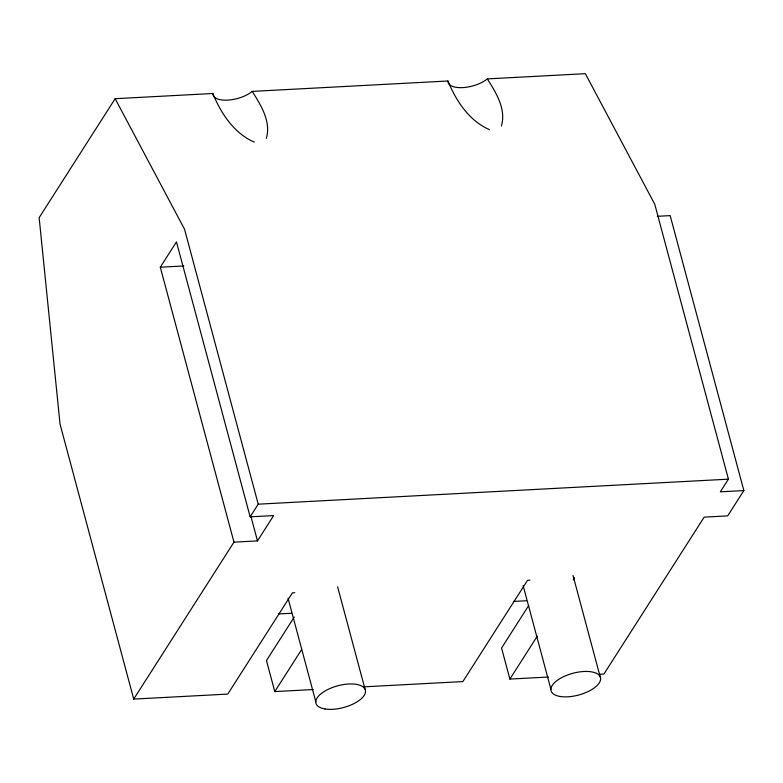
<?xml version="1.0" encoding="UTF-8"?>
<svg xmlns="http://www.w3.org/2000/svg" width="783" height="783" viewBox="0 0 783 783"><rect width="100%" height="100%" fill="white"/><g stroke="black" fill="none" stroke-linecap="round" stroke-linejoin="round"><path stroke-width="1.17" d="M266.318 138.444C271.31 121.698 260.886 105.079 252.214 91.405A22.531 9.915 -15 0 1 227.628 100.126A22.531 9.915 -15 0 1 212.839 93.5L115.15 98.697L39.15 217.674L60.046 424.151L133.717 699.092L227.755 694.09L292.441 592.839L294.79 592.711M501.414 125.936C506.405 109.189 495.991 92.57 487.32 78.897A22.531 9.915 -15 0 1 462.724 87.618A22.531 9.915 -15 0 1 447.935 80.992L252.214 91.405M233.97 542.149L160.3 267.209L176.469 241.898L250.139 516.839L273.649 515.586L257.48 540.896L233.97 542.149L133.717 699.092M250.139 516.839L258.224 504.183L184.553 229.243L115.15 98.697M294.271 617.004L266.465 660.549L274.784 691.585L313.357 689.539M274.784 691.585L301.563 649.655M528.731 605.513L501.56 648.04L509.88 679.076L548.462 677.031M509.88 679.076L537.324 636.129M573.254 579.87L574.556 577.825M487.32 78.897L585.351 73.68L654.754 204.226L728.425 479.167L720.34 491.822L743.85 490.569L670.179 215.628L657.25 216.314M743.85 490.569L727.681 515.88L704.171 517.132L603.918 674.075L599.103 674.329M160.3 267.209L183.809 265.956M258.224 504.183L728.425 479.167M529.885 580.203L527.536 580.33L462.861 681.582L363.997 686.838M278.552 613.941L291.482 613.255M513.648 601.432L526.587 600.747M489.365 129.606C469.095 120.788 456.049 100.801 447.935 80.992M254.26 142.114C234 133.296 220.943 113.31 212.839 93.5M573.029 575.495L600.16 676.747M523.142 585.655L550.899 689.255M337.62 586.829L365.064 689.255M288.036 598.163L315.803 701.764M251.01 516.751L257.48 540.896M560.119 696.479A25.565 11.246 -15 0 0 600.316 680.721A25.565 11.246 -15 0 0 566.843 675.259A25.565 11.246 -15 0 0 560.119 696.479M325.023 708.987A25.565 11.246 -15 0 0 365.221 693.229A25.565 11.246 -15 0 0 331.738 687.768A25.565 11.246 -15 0 0 325.023 708.987"/></g></svg>
